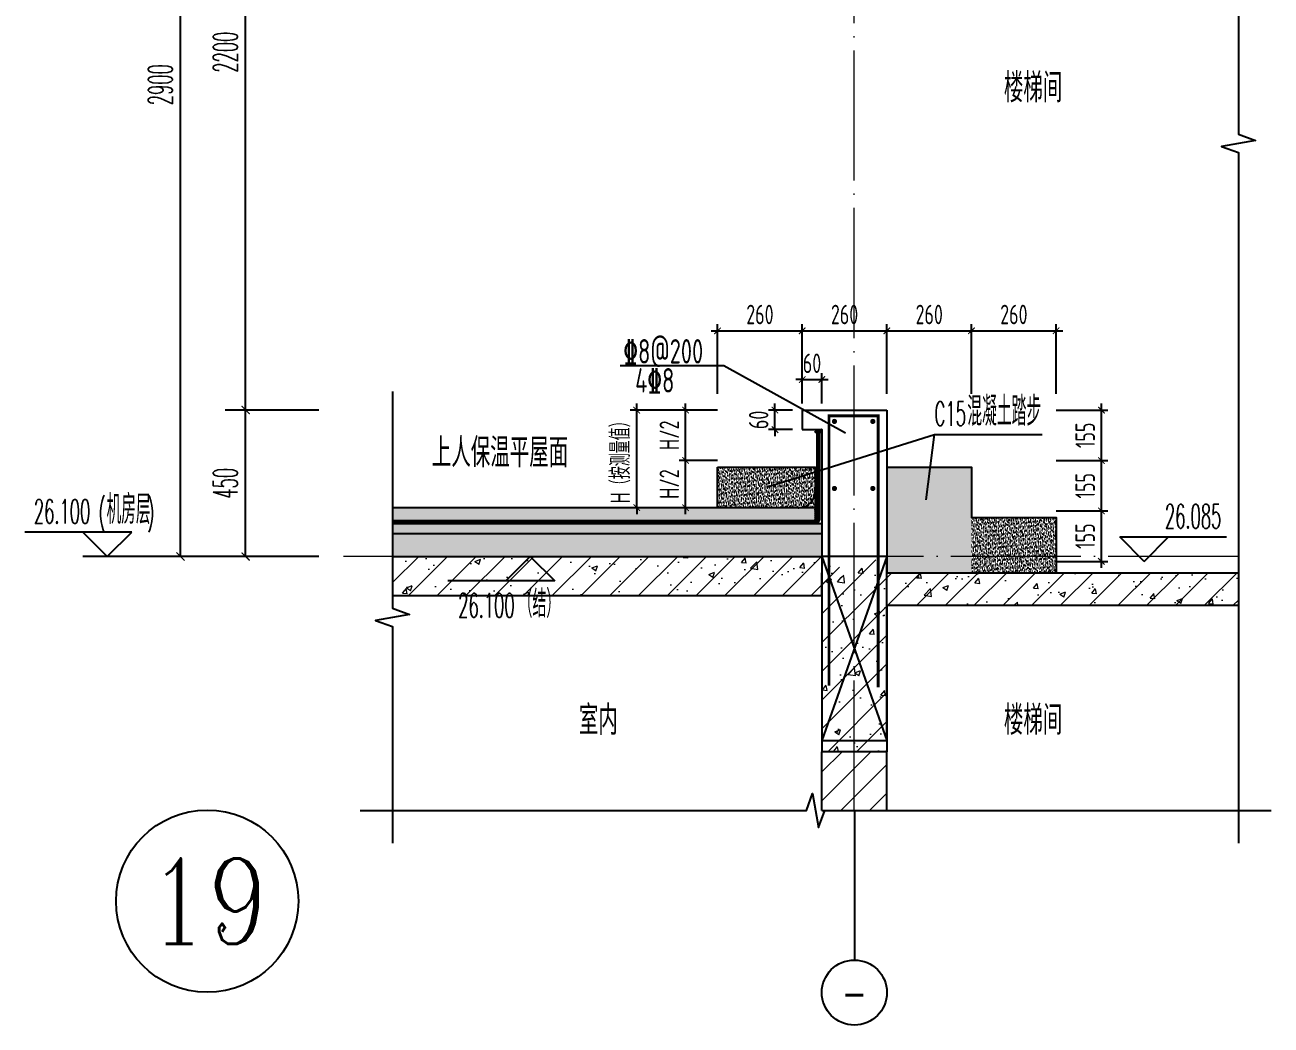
# Model space of a CAD drawing. Extents: x 826826 to 1642106, y -156213 to 399140.
# Drawn here: x 1630688 to 1634515, y 297834 to 300908 of the extents above; entities that cross this region are included whole.
import ezdxf
from ezdxf.enums import TextEntityAlignment as Align

# ---------------------------------------------------------------- set-up
doc = ezdxf.new("R2010")
doc.units = 0
doc.header["$LTSCALE"] = 1000
doc.linetypes.add('DASH', pattern=[0.35, 0.25, -0.1])
doc.linetypes.add('DOTE', pattern=[2.42, 2, -0.2, 0.02, -0.2])
doc.layers.get('0').update_dxf_attribs({"linetype": 'CONTINUOUS'})
doc.layers.get('DEFPOINTS').update_dxf_attribs({"linetype": 'CONTINUOUS'})
for name, color, linetype in [('3-屋面构造层', 157, 'CONTINUOUS'), ('AXIS', 3, 'CONTINUOUS'), ('AXIS_TEXT', 4, 'CONTINUOUS'), ('DIM', 2, 'CONTINUOUS'), ('DIM_ELEV', 3, 'CONTINUOUS'), ('DIM_IDEN', 67, 'CONTINUOUS'), ('DIM_SYMB', 3, 'CONTINUOUS'), ('PUB_DIM', 3, 'CONTINUOUS'), ('PUB_TEXT', 2, 'CONTINUOUS'), ('REIN', 6, 'CONTINUOUS'), ('S-大样-砼线', 7, 'CONTINUOUS'), ('S-引出线', 40, 'CONTINUOUS'), ('TEXT', 2, 'CONTINUOUS'), ('WALL', 5, 'CONTINUOUS'), ('立面-看线', 251, 'CONTINUOUS')]:
    doc.layers.add(name, color=color, linetype=linetype)
doc.layers.add('DOTE', color=251, linetype='DOTE', lineweight=9)
doc.layers.add('PUB_HATCH', color=8, linetype='CONTINUOUS', lineweight=9)
doc.styles.add('_TCH_AXIS', font='COMPLEX', dxfattribs={"bigfont": 'GBCBIG'})
doc.styles.add('_TCH_DIM', font='SIMPLEX.shx', dxfattribs={"width": 0.7, "bigfont": 'GBCBIG.shx'})
doc.styles.add('_TCH_DIM_T3', font='SIMPLEX.shx', dxfattribs={"width": 0.494118, "bigfont": 'GBCBIG.shx'})
doc.styles.add('COMPLEX', font='COMPLEX')
doc.styles.add('DIM_FONT_T3', font='SIMPLEX', dxfattribs={"width": 0.705882, "bigfont": 'GBCBIG'})
doc.styles.add('TSSD_DIMENSION', font='Tssdeng.shx', dxfattribs={"width": 0.7, "bigfont": 'tssdchn.shx'})
doc.styles.add('TSSD_REIN', font='tssdeng.shx', dxfattribs={"width": 0.7, "height": 300, "bigfont": 'tssdchn.shx'})
doc.dimstyles.new('_TCH_ARCH&&25', dxfattribs={"dimtxt": 74.375, "dimasz": 25, "dimexe": 62.5, "dimexo": 75, "dimgap": 25, "dimtad": 1, "dimdec": 0, "dimzin": 0, "dimdsep": 46, "dimtxsty": '_TCH_DIM_T3', "dimblk": 'ARCHTICK', "dimcen": 0.09, "dimclrt": 7, "dimazin": 0, "dimtfac": 1, "dimtdec": 0, "dimtix": 1, "dimtmove": 2, "dimatfit": 3, "dimldrblk": 'ARCHTICK', "dimfxl": 0, "dimtolj": 1, "dimtzin": 0, "dimarcsym": 0})
doc.dimstyles.new('TSSD_20_20', dxfattribs={"dimtxt": 60, "dimasz": 20, "dimexe": 20, "dimexo": 50, "dimgap": 20, "dimtad": 1, "dimdec": 0, "dimzin": 0, "dimdsep": 46, "dimtxsty": 'TSSD_DIMENSION', "dimblk": 'ARCHTICK', "dimblk1": 'ARCHTICK', "dimblk2": 'ARCHTICK', "dimcen": 0, "dimdle": 20, "dimclrt": 7, "dimadec": 0, "dimazin": 0, "dimtfac": 1, "dimtdec": 0, "dimtix": 1, "dimtmove": 2, "dimatfit": 3, "dimfxl": 0, "dimtolj": 1, "dimtzin": 0, "dimarcsym": 0})
pattern_1 = [(45, (689015.794, 456209.414), (-44.194174, 44.194174), []), (50, (689015.8, 456209.41), (179.315046, -15.688034), [18.75, -206.25]), (355, (689015.8, 456209.41), (-34.687833, 188.048033), [15, -165]), (100.4514, (689030.74, 456208.1), (144.627345, 172.359886), [15.935047, -175.285528]), (46.1842, (689015.8, 456259.41), (266.81026, -41.379754), [28.125, -309.375]), (96.6356, (689038.03, 456255.97), (233.665676, 243.52947), [23.90257, -262.92825]), (351.1842, (689015.8, 456259.41), (233.66549, 243.52965), [22.5, -247.5]), (21, (689040.8, 456246.91), (149.226763, -100.654723), [18.75, -206.25]), (326, (689040.8, 456246.91), (60.828833, 181.28751), [15, -165]), (71.4514, (689053.23, 456238.53), (210.055657, 80.632624), [15.935047, -175.285528]), (37.5, (689015.794, 456209.414), (3.039964, 83.2234635), [0, -163, 0, -167.5, 0, -165.625]), (7.5, (689015.79, 456209.41), (65.767384, 98.602928), [0, -95.5, 0, -159.25, 0, -63.125]), (327.5, (688960.044, 456209.414), (133.455609, -5.638718), [0, -62.5, 0, -195, 0, -258.75]), (317.5, (688935.04, 456209.41), (145.796542, 25.026246), [0, -81.25, 0, -129.5, 0, -183.75])]

# ---------------------------------------------------------------- blocks, each defined once
blk = doc.blocks.new('_ArchTick')
at = {"color": 0, "linetype": 'ByBlock', "const_width": 0.15}
blk.add_lwpolyline([(-0.5, -0.5), (0.5, 0.5)], dxfattribs=at)
blk = doc.blocks.new('*D1315')
at = {"layer": 'DEFPOINTS', "color": 0}
for p in [(1632566.7, 299724.5), (1632865.1, 299724.5), (1632865, 299424.5)]:
    blk.add_point(p, dxfattribs=at)
at = {"layer": 'DIM', "color": 0, "lineweight": -2}
for p, q in [((1632566.7, 299724.5), (1632566.7, 299744.5)), ((1632815.1, 299724.5), (1632546.7, 299724.5)), ((1632566.7, 299424.5), (1632566.7, 299724.5)), ((1632815, 299424.5), (1632546.7, 299424.6)), ((1632566.7, 299424.5), (1632566.7, 299404.5))]:
    blk.add_line(p, q, dxfattribs=at)
at = {"layer": 'DIM', "color": 0, "lineweight": -2, "xscale": 20, "yscale": 20, "zscale": 20}
for p, rotation in [((1632566.7, 299724.5), 269.991437467994), ((1632566.7, 299424.5), 89.99143746799402)]:
    blk.add_blockref('_ArchTick', p, dxfattribs=dict(at, rotation=rotation))
at = {"layer": 'DIM', "color": 7, "insert": (1632516.7, 299574.5), "char_height": 60, "attachment_point": 5, "rotation": 89.9914, "style": 'TSSD_DIMENSION'}
blk.add_mtext('\\A1;H（按测量值）', dxfattribs=at)
blk = doc.blocks.new('*D1316')
at = {"layer": 'DEFPOINTS', "color": 0}
for p in [(1632716.7, 299724.5), (1632865.1, 299724.5), (1632865, 299569.5)]:
    blk.add_point(p, dxfattribs=at)
at = {"layer": 'DIM', "color": 0, "lineweight": -2}
for p, q in [((1632716.7, 299549.5), (1632716.7, 299744.5)), ((1632815.1, 299724.5), (1632696.7, 299724.5)), ((1632815, 299569.5), (1632696.7, 299569.5))]:
    blk.add_line(p, q, dxfattribs=at)
at = {"layer": 'DIM', "color": 0, "lineweight": -2, "xscale": 20, "yscale": 20, "zscale": 20}
for p, rotation in [((1632716.7, 299724.5), 89.9914374680162), ((1632716.7, 299569.5), 269.9914374680162)]:
    blk.add_blockref('_ArchTick', p, dxfattribs=dict(at, rotation=rotation))
at = {"layer": 'DIM', "color": 7, "insert": (1632666.7, 299647), "char_height": 60, "attachment_point": 5, "rotation": 89.9914, "style": 'TSSD_DIMENSION'}
blk.add_mtext('\\A1;H/2', dxfattribs=at)
blk = doc.blocks.new('*D1317')
at = {"layer": 'DEFPOINTS', "color": 0}
for p in [(1632716.7, 299569.5), (1632865, 299569.5), (1632865, 299424.5)]:
    blk.add_point(p, dxfattribs=at)
at = {"layer": 'DIM', "color": 0, "lineweight": -2}
for p, q in [((1632716.7, 299404.5), (1632716.7, 299589.5)), ((1632815, 299569.5), (1632696.7, 299569.5)), ((1632815, 299424.5), (1632696.7, 299424.6))]:
    blk.add_line(p, q, dxfattribs=at)
at = {"layer": 'DIM', "color": 0, "lineweight": -2, "xscale": 20, "yscale": 20, "zscale": 20}
for p, rotation in [((1632716.7, 299569.5), 89.99143746794039), ((1632716.7, 299424.5), 269.9914374679404)]:
    blk.add_blockref('_ArchTick', p, dxfattribs=dict(at, rotation=rotation))
at = {"layer": 'DIM', "color": 7, "insert": (1632666.7, 299497), "char_height": 60, "attachment_point": 5, "rotation": 89.9914, "style": 'TSSD_DIMENSION'}
blk.add_mtext('\\A1;H/2', dxfattribs=at)
blk = doc.blocks.new('*D1318')
at = {"layer": 'DEFPOINTS', "color": 0}
for p in [(1633855, 299968.3), (1633595, 299724.5), (1633855, 299724.5)]:
    blk.add_point(p, dxfattribs=at)
at = {"layer": 'DIM', "color": 0, "lineweight": -2}
for p, q in [((1633575, 299968.3), (1633875, 299968.3)), ((1633595, 299774.5), (1633595, 299988.3)), ((1633855, 299774.5), (1633855, 299988.3))]:
    blk.add_line(p, q, dxfattribs=at)
at = {"layer": 'DIM', "color": 0, "lineweight": -2, "xscale": 20, "yscale": 20, "zscale": 20, "rotation": 180}
blk.add_blockref('_ArchTick', (1633595, 299968.3), dxfattribs=at)
at = {"layer": 'DIM', "color": 0, "lineweight": -2, "xscale": 20, "yscale": 20, "zscale": 20}
blk.add_blockref('_ArchTick', (1633855, 299968.3), dxfattribs=at)
at = {"layer": 'DIM', "color": 7, "insert": (1633725, 300018.3), "char_height": 60, "attachment_point": 5, "style": 'TSSD_DIMENSION'}
blk.add_mtext('\\A1;260', dxfattribs=at)
blk = doc.blocks.new('*D1319')
at = {"layer": 'DEFPOINTS', "color": 0}
for p in [(1633595, 299968.3), (1633335, 299724.5), (1633595, 299724.5)]:
    blk.add_point(p, dxfattribs=at)
at = {"layer": 'DIM', "color": 0, "lineweight": -2}
for p, q in [((1633315, 299968.3), (1633615, 299968.3)), ((1633335, 299774.5), (1633335, 299988.3)), ((1633595, 299774.5), (1633595, 299988.3))]:
    blk.add_line(p, q, dxfattribs=at)
at = {"layer": 'DIM', "color": 0, "lineweight": -2, "xscale": 20, "yscale": 20, "zscale": 20, "rotation": 180}
blk.add_blockref('_ArchTick', (1633335, 299968.3), dxfattribs=at)
at = {"layer": 'DIM', "color": 0, "lineweight": -2, "xscale": 20, "yscale": 20, "zscale": 20}
blk.add_blockref('_ArchTick', (1633595, 299968.3), dxfattribs=at)
at = {"layer": 'DIM', "color": 7, "insert": (1633465, 300018.3), "char_height": 60, "attachment_point": 5, "style": 'TSSD_DIMENSION'}
blk.add_mtext('\\A1;260', dxfattribs=at)
blk = doc.blocks.new('*D1320')
at = {"layer": 'DEFPOINTS', "color": 0}
for p in [(1633335, 299968.3), (1633075, 299724.5), (1633335, 299724.5)]:
    blk.add_point(p, dxfattribs=at)
at = {"layer": 'DIM', "color": 0, "lineweight": -2}
for p, q in [((1633055, 299968.3), (1633355, 299968.3)), ((1633075, 299774.5), (1633075, 299988.3)), ((1633335, 299774.5), (1633335, 299988.3))]:
    blk.add_line(p, q, dxfattribs=at)
at = {"layer": 'DIM', "color": 0, "lineweight": -2, "xscale": 20, "yscale": 20, "zscale": 20, "rotation": 180}
blk.add_blockref('_ArchTick', (1633075, 299968.3), dxfattribs=at)
at = {"layer": 'DIM', "color": 0, "lineweight": -2, "xscale": 20, "yscale": 20, "zscale": 20}
blk.add_blockref('_ArchTick', (1633335, 299968.3), dxfattribs=at)
at = {"layer": 'DIM', "color": 7, "insert": (1633205, 300018.3), "char_height": 60, "attachment_point": 5, "style": 'TSSD_DIMENSION'}
blk.add_mtext('\\A1;260', dxfattribs=at)
blk = doc.blocks.new('*D1321')
at = {"layer": 'DEFPOINTS', "color": 0}
for p in [(1633075, 299968.3), (1632815, 299724.5), (1633075, 299724.5)]:
    blk.add_point(p, dxfattribs=at)
at = {"layer": 'DIM', "color": 0, "lineweight": -2}
for p, q in [((1632795, 299968.3), (1633095, 299968.3)), ((1632815, 299774.5), (1632815, 299988.3)), ((1633075, 299774.5), (1633075, 299988.3))]:
    blk.add_line(p, q, dxfattribs=at)
at = {"layer": 'DIM', "color": 0, "lineweight": -2, "xscale": 20, "yscale": 20, "zscale": 20, "rotation": 180}
blk.add_blockref('_ArchTick', (1632815, 299968.3), dxfattribs=at)
at = {"layer": 'DIM', "color": 0, "lineweight": -2, "xscale": 20, "yscale": 20, "zscale": 20}
blk.add_blockref('_ArchTick', (1633075, 299968.3), dxfattribs=at)
at = {"layer": 'DIM', "color": 7, "insert": (1632945, 300018.3), "char_height": 60, "attachment_point": 5, "style": 'TSSD_DIMENSION'}
blk.add_mtext('\\A1;260', dxfattribs=at)
blk = doc.blocks.new('*D1322')
at = {"layer": 'DEFPOINTS', "color": 0}
for p in [(1633805.1, 299724.5), (1633994, 299724.5), (1633805.1, 299569.5)]:
    blk.add_point(p, dxfattribs=at)
at = {"layer": 'DIM', "color": 0, "lineweight": -2}
for p, q in [((1633994, 299549.5), (1633994, 299744.5)), ((1633855.1, 299724.5), (1634014, 299724.5)), ((1633855.1, 299569.5), (1634014, 299569.5))]:
    blk.add_line(p, q, dxfattribs=at)
at = {"layer": 'DIM', "color": 0, "lineweight": -2, "xscale": 20, "yscale": 20, "zscale": 20}
for p, rotation in [((1633994, 299724.5), 89.99143746800685), ((1633994, 299569.5), 269.9914374680069)]:
    blk.add_blockref('_ArchTick', p, dxfattribs=dict(at, rotation=rotation))
at = {"layer": 'DIM', "color": 7, "insert": (1633944, 299647), "char_height": 60, "attachment_point": 5, "rotation": 89.9914, "style": 'TSSD_DIMENSION'}
blk.add_mtext('\\A1;155', dxfattribs=at)
blk = doc.blocks.new('*D1323')
at = {"layer": 'DEFPOINTS', "color": 0}
for p in [(1633805.1, 299569.5), (1633994, 299569.5), (1633805, 299414.5)]:
    blk.add_point(p, dxfattribs=at)
at = {"layer": 'DIM', "color": 0, "lineweight": -2}
for p, q in [((1633993.9, 299394.5), (1633994, 299589.5)), ((1633855.1, 299569.5), (1634014, 299569.5)), ((1633855, 299414.5), (1634013.9, 299414.5))]:
    blk.add_line(p, q, dxfattribs=at)
at = {"layer": 'DIM', "color": 0, "lineweight": -2, "xscale": 20, "yscale": 20, "zscale": 20}
for p, rotation in [((1633994, 299569.5), 89.99143746792089), ((1633993.9, 299414.5), 269.9914374679208)]:
    blk.add_blockref('_ArchTick', p, dxfattribs=dict(at, rotation=rotation))
at = {"layer": 'DIM', "color": 7, "insert": (1633944, 299492), "char_height": 60, "attachment_point": 5, "rotation": 89.9914, "style": 'TSSD_DIMENSION'}
blk.add_mtext('\\A1;155', dxfattribs=at)
blk = doc.blocks.new('*D1324')
at = {"layer": 'DEFPOINTS', "color": 0}
for p in [(1633805, 299414.5), (1633993.9, 299414.5), (1633805, 299259.5)]:
    blk.add_point(p, dxfattribs=at)
at = {"layer": 'DIM', "color": 0, "lineweight": -2}
for p, q in [((1633993.9, 299239.5), (1633993.9, 299434.5)), ((1633855, 299414.5), (1634013.9, 299414.5)), ((1633855, 299259.5), (1634013.9, 299259.5))]:
    blk.add_line(p, q, dxfattribs=at)
at = {"layer": 'DIM', "color": 0, "lineweight": -2, "xscale": 20, "yscale": 20, "zscale": 20}
for p, rotation in [((1633993.9, 299414.5), 89.99143746796938), ((1633993.9, 299259.5), 269.9914374679694)]:
    blk.add_blockref('_ArchTick', p, dxfattribs=dict(at, rotation=rotation))
at = {"layer": 'DIM', "color": 7, "insert": (1633943.9, 299337), "char_height": 60, "attachment_point": 5, "rotation": 89.9914, "style": 'TSSD_DIMENSION'}
blk.add_mtext('\\A1;155', dxfattribs=at)
blk = doc.blocks.new('*D1327')
at = {"layer": 'DEFPOINTS', "color": 0}
for p in [(1632991.2, 299724.5), (1633095, 299724.5), (1633095, 299664.5)]:
    blk.add_point(p, dxfattribs=at)
at = {"layer": 'DIM', "color": 0, "lineweight": -2}
for p, q in [((1632991.2, 299724.5), (1632991.2, 299744.5)), ((1633045, 299724.5), (1632971.2, 299724.5)), ((1632991.2, 299664.5), (1632991.2, 299724.5)), ((1633045, 299664.5), (1632971.2, 299664.5)), ((1632991.2, 299664.5), (1632991.2, 299644.5))]:
    blk.add_line(p, q, dxfattribs=at)
at = {"layer": 'DIM', "color": 0, "lineweight": -2, "xscale": 20, "yscale": 20, "zscale": 20}
for p, rotation in [((1632991.2, 299724.5), 270), ((1632991.2, 299664.5), 90)]:
    blk.add_blockref('_ArchTick', p, dxfattribs=dict(at, rotation=rotation))
at = {"layer": 'DIM', "color": 7, "insert": (1632941.2, 299694.5), "char_height": 60, "attachment_point": 5, "rotation": 90, "style": 'TSSD_DIMENSION'}
blk.add_mtext('\\A1;60', dxfattribs=at)
blk = doc.blocks.new('*D1328')
at = {"layer": 'DEFPOINTS', "color": 0}
for p in [(1633135, 299818.3), (1633075, 299694.5), (1633135, 299694.5)]:
    blk.add_point(p, dxfattribs=at)
at = {"layer": 'DIM', "color": 0, "lineweight": -2}
for p, q in [((1633075, 299818.3), (1633055, 299818.3)), ((1633075, 299744.5), (1633075, 299838.3)), ((1633075, 299818.3), (1633135, 299818.3)), ((1633135, 299744.5), (1633135, 299838.3)), ((1633135, 299818.3), (1633155, 299818.3))]:
    blk.add_line(p, q, dxfattribs=at)
at = {"layer": 'DIM', "color": 0, "lineweight": -2, "xscale": 20, "yscale": 20, "zscale": 20}
blk.add_blockref('_ArchTick', (1633075, 299818.3), dxfattribs=at)
at = {"layer": 'DIM', "color": 0, "lineweight": -2, "xscale": 20, "yscale": 20, "zscale": 20, "rotation": 180}
blk.add_blockref('_ArchTick', (1633135, 299818.3), dxfattribs=at)
at = {"layer": 'DIM', "color": 7, "insert": (1633105, 299868.3), "char_height": 60, "attachment_point": 5, "style": 'TSSD_DIMENSION'}
blk.add_mtext('\\A1;60', dxfattribs=at)
blk = doc.blocks.new('*D1329')
at = {"layer": 'DEFPOINTS', "color": 0}
for p in [(1631365.5, 299724.5), (1631665.5, 299724.5), (1631665.5, 299274.5)]:
    blk.add_point(p, dxfattribs=at)
at = {"layer": 'PUB_DIM', "color": 0, "lineweight": -2}
for p, q in [((1631590.5, 299724.5), (1631303, 299724.5)), ((1631365.5, 299274.5), (1631365.5, 299724.5)), ((1631590.5, 299274.5), (1631303, 299274.5))]:
    blk.add_line(p, q, dxfattribs=at)
at = {"layer": 'PUB_DIM', "color": 0, "lineweight": -2, "xscale": 25, "yscale": 25, "zscale": 25}
for p, rotation in [((1631365.5, 299724.5), 90), ((1631365.5, 299274.5), 270)]:
    blk.add_blockref('_ArchTick', p, dxfattribs=dict(at, rotation=rotation))
at = {"layer": 'PUB_DIM', "color": 7, "insert": (1631303.4, 299499.5), "char_height": 74.38, "attachment_point": 5, "rotation": 90, "style": '_TCH_DIM_T3'}
blk.add_mtext('\\A1;450', dxfattribs=at)
blk = doc.blocks.new('*D1330')
at = {"layer": 'DEFPOINTS', "color": 0}
for p in [(1631365.5, 301924.5), (1631665.5, 301924.5), (1631665.5, 299724.5)]:
    blk.add_point(p, dxfattribs=at)
at = {"layer": 'PUB_DIM', "color": 0, "lineweight": -2}
for p, q in [((1631590.5, 301924.5), (1631303, 301924.5)), ((1631365.5, 299724.5), (1631365.5, 301924.5)), ((1631590.5, 299724.5), (1631303, 299724.5))]:
    blk.add_line(p, q, dxfattribs=at)
at = {"layer": 'PUB_DIM', "color": 0, "lineweight": -2, "xscale": 25, "yscale": 25, "zscale": 25}
for p, rotation in [((1631365.5, 301924.5), 90), ((1631365.5, 299724.5), 270)]:
    blk.add_blockref('_ArchTick', p, dxfattribs=dict(at, rotation=rotation))
at = {"layer": 'PUB_DIM', "color": 7, "insert": (1631303.4, 300824.5), "char_height": 74.38, "attachment_point": 5, "rotation": 90, "style": '_TCH_DIM_T3'}
blk.add_mtext('\\A1;2200', dxfattribs=at)
blk = doc.blocks.new('*D1333')
at = {"layer": 'DEFPOINTS', "color": 0}
for p in [(1631165.5, 302174.5), (1631665.5, 302174.5), (1631665.5, 299274.5)]:
    blk.add_point(p, dxfattribs=at)
at = {"layer": 'PUB_DIM', "color": 0, "lineweight": -2}
for p, q in [((1631590.5, 302174.5), (1631103, 302174.5)), ((1631165.5, 299274.5), (1631165.5, 302174.5)), ((1631590.5, 299274.5), (1631103, 299274.5))]:
    blk.add_line(p, q, dxfattribs=at)
at = {"layer": 'PUB_DIM', "color": 0, "lineweight": -2, "xscale": 25, "yscale": 25, "zscale": 25}
for p, rotation in [((1631165.5, 302174.5), 90), ((1631165.5, 299274.5), 270)]:
    blk.add_blockref('_ArchTick', p, dxfattribs=dict(at, rotation=rotation))
at = {"layer": 'PUB_DIM', "color": 7, "insert": (1631103.4, 300724.5), "char_height": 74.38, "attachment_point": 5, "rotation": 90, "style": '_TCH_DIM_T3'}
blk.add_mtext('\\A1;2900', dxfattribs=at)
blk = doc.blocks.new('_AXISO')
blk.add_circle((0, 0), 0.5)
at = {"layer": 'AXIS_TEXT', "style": 'COMPLEX', "width": 1.041667}
blk.add_attdef('A', text='', height=0.56, dxfattribs=at).set_placement((-0.25, -0.28), (0.25, -0.28), align=Align.FIT)
blk = doc.blocks.new('20210809.04175823')
at = {"layer": 'REIN', "const_width": 9}
blk.add_lwpolyline([(87795.5, 66684), (87795.5, 67513.4), (87946.6, 67513.4), (87946.6, 66678.4)], dxfattribs=at)
at = {"layer": 'REIN', "const_width": 8}
for points in [[(87808.2, 67496.1, 1), (87816.2, 67496.1, 1)], [(87926, 67496.1, 1), (87934, 67496.1, 1)], [(87808.2, 67290.1, 1), (87816.2, 67290.1, 1)], [(87926, 67290.1, 1), (87934, 67290.1, 1)]]:
    blk.add_lwpolyline(points, format="xyb", close=True, dxfattribs=at)
at = {"layer": 'S-大样-砼线'}
for p, q in [((87773.3, 67080.9), (87973.3, 66515.9)), ((87973.3, 67080.9), (87773.3, 66515.9))]:
    blk.add_line(p, q, dxfattribs=at)
blk.add_lwpolyline([(87973.3, 67080.9), (87773.3, 67080.9), (87773.3, 66515.9), (87973.3, 66515.9)], close=True, dxfattribs=at)
at = {"layer": 'S-引出线'}
blk.add_lwpolyline([(87846.2, 67460.1), (87472.9, 67667.2), (87154.5, 67667.2)], dxfattribs=at)
at = {"layer": 'TEXT', "style": 'TSSD_REIN', "width": 0.7}
for s, p in [('%%1328@200', (87164, 67674.1)), ('4%%1328', (87200.1, 67585))]:
    blk.add_text(s, height=75, rotation=0, dxfattribs=at).set_placement(p)

msp = doc.modelspace()

# ---------------------------------------------------------------- hatches: boundary and pattern name
at = {"layer": '3-屋面构造层'}
h = msp.add_hatch(dxfattribs=at)
h.set_pattern_fill('隔热材料01', color=256, scale=7.692308, style=0)
h.set_pattern_definition([(270, (-345775.064, -586624.9864), (3.846153863, -7e-16), [0.385980771, -3.460173092]), (270, (-345777.9453, -586624.9864), (3.846153863, -7e-16), [0.385980771, -3.460173092]), (90, (-345775.983, -586627.5963), (-3.846153863, 2e-16), [0.385980771, -3.460173092]), (90, (-345777.0263, -586627.5963), (-3.846153863, 2e-16), [0.385980771, -3.460173092]), (180, (-345774.5806, -586628.2144), (-5e-16, -3.846153863), [3.848019248, 0.0018653846]), (135, (-345775.6542, -586628.0214), (2e-16, 3.8461441747), [0.328307694, -5.110980792]), (116.56505, (-345772.0402, -586627.7893), (8.6793e-06, 3.8461487416), [0.215769232, -8.384500037]), (116.56505, (-345775.8864, -586627.7893), (8.6793e-06, 3.8461487416), [0.215769232, -8.384500037]), (153.43495, (-345771.422, -586628.2144), (-8.6793e-06, 3.8461487416), [0.431538463, -8.168730805]), (153.43495, (-345775.2682, -586628.2144), (-8.6793e-06, 3.8461487416), [0.431538463, -8.168730805]), (63.43495, (-345772.1367, -586627.2103), (-8.6793e-06, 3.8461487416), [2.054923086, -6.5453461826]), (63.43495, (-345775.9829, -586627.2103), (-8.6793e-06, 3.8461487416), [2.054923086, -6.5453461826]), (116.56505, (-345771.2177, -586624.9864), (8.6793e-06, 3.8461487416), [0.215769232, -8.384500037]), (116.56505, (-345775.0639, -586624.9864), (8.6793e-06, 3.8461487416), [0.215769232, -8.384500037]), (135, (-345775.1604, -586624.7934), (2e-16, 3.8461441747), [0.328307694, -5.110980792]), (153.43495, (-345771.5464, -586624.5612), (-8.6793e-06, 3.8461487416), [0.431538463, -8.168730805]), (153.43495, (-345775.3925, -586624.5612), (-8.6793e-06, 3.8461487416), [0.431538463, -8.168730805]), (45, (-345777.8488, -586624.7934), (2e-16, 3.8461441747), [0.328307694, -5.110980792]), (63.43495, (-345774.0992, -586624.9864), (-8.6793e-06, 3.8461487416), [0.215769232, -8.384500037]), (63.43495, (-345777.9453, -586624.9864), (-8.6793e-06, 3.8461487416), [0.215769232, -8.384500037]), (26.56505, (-345773.7705, -586624.5612), (8.6793e-06, 3.8461487416), [0.431538463, -8.168730805]), (26.56505, (-345777.6167, -586624.5612), (8.6793e-06, 3.8461487416), [0.431538463, -8.168730805]), (116.56505, (-345773.1802, -586627.2103), (8.6793e-06, 3.8461487416), [2.054923086, -6.5453461826]), (116.56505, (-345777.0263, -586627.2103), (8.6793e-06, 3.8461487416), [2.054923086, -6.5453461826]), (45, (-345777.355, -586628.0214), (2e-16, 3.8461441747), [0.328307694, -5.110980792]), (63.43495, (-345773.2767, -586627.7893), (-8.6793e-06, 3.8461487416), [0.215769232, -8.384500037]), (63.43495, (-345777.1228, -586627.7893), (-8.6793e-06, 3.8461487416), [0.215769232, -8.384500037]), (26.56505, (-345773.8948, -586628.2144), (8.6793e-06, 3.8461487416), [0.431538463, -8.168730805]), (26.56505, (-345777.741, -586628.2144), (8.6793e-06, 3.8461487416), [0.431538463, -8.168730805])])
edge = h.paths.add_edge_path()
edge.add_arc((1633124.25, 299655.29), 9.23, 90, 180, ccw=False)
edge.add_line((1633124.25, 299664.52), (1633135.02, 299664.52))
edge.add_line((1633135.02, 299664.52), (1633135.02, 299655.29))
edge.add_line((1633135.02, 299655.29), (1633115.02, 299655.29))
h = msp.add_hatch(dxfattribs=at)
h.set_pattern_fill('混凝土', color=256, scale=5, angle=-1.14576, style=0)
h.set_pattern_definition([(48.8542372, (-428536.548, -630716.847), (35.7930991, -3.8540962), [3.75, -41.25]), (353.8542372, (-428536.55, -630716.847), (-6.18413784, 37.7408106), [3, -33]), (99.3056372, (-428533.566, -630717.168), (29.6089874, 33.88669106), [3.1870095, -35.0571056]), (45.0384372, (-428536.35, -630706.85), (53.1858973, -9.3413237), [5.625, -61.875]), (95.4898372, (-428531.916, -630707.63), (47.6977146, 47.7616795), [4.7805144, -52.58565]), (350.0384372, (-428536.35, -630706.85), (47.6976773, 47.7617167), [4.5, -49.5]), (19.8542372, (-428531.4, -630709.45), (29.43684693, -20.72370726), [3.75, -41.25]), (324.8542372, (-428531.4, -630709.45), (12.88833923, 36.00698624), [3, -33]), (70.3056372, (-428528.946, -630711.176), (42.32519773, 15.28324586), [3.1870095, -35.0571056]), (36.35423716, (-428536.548, -630716.847), (0.9406985, 16.62920733), [0, -32.6, 0, -33.5, 0, -33.125]), (6.3542372, (-428536.548, -630716.847), (13.54517982, 19.45362572), [0, -19.1, 0, -31.85, 0, -12.625]), (326.35423716, (-428547.696, -630716.624), (26.66323482, -1.66123381), [0, -12.5, 0, -39, 0, -51.75]), (316.3542372, (-428552.695, -630716.524), (29.25356332, 4.4211788), [0, -16.25, 0, -25.9, 0, -36.75])])
h.paths.add_polyline_path([(1631816.74, 299384.52), (1631816.74, 299424.52), (1633115.02, 299424.52), (1633115.02, 299384.52)])
h = msp.add_hatch(dxfattribs=at)
h.set_pattern_fill('隔热材料03', color=256, scale=12.5, style=0)
h.set_pattern_definition([(113.578, (-846192.394, -212312.118), (-0.0086926214, 6.2699620763), [1.075, -0.5693125, 2.8375, -0.5693125, 1.075, -0.6825]), (66.42, (-846190.7568, -212312.118), (2.7277878508, 6.04248e-05), [1.075, -0.5693125, 2.840375, -0.5693125, 1.075, -0.6825]), (180, (-846190.757, -212312.118), (0, 6.25), [1.636625, -1.0910625]), (180, (-846192.121, -212306.493), (0, 6.25), [1.636625, -1.0910625]), (90, (-846190.325, -212311.129), (2.72775, 2e-16), [0.52175, -5.72825]), (90, (-846191.689, -212308.004), (2.72775, 2e-16), [0.52175, -5.72825]), (90, (-846192.825, -212311.129), (2.72775, 2e-16), [0.52175, -5.72825]), (90, (-846194.189, -212308.004), (2.72775, 2e-16), [0.52175, -5.72825])])
edge = h.paths.add_edge_path()
edge.add_line((1633121.27, 299424.52), (1633121.27, 299388.56))
edge.add_arc((1633115.02, 299388.56), 6.25, -90, 0, ccw=False)
edge.add_line((1633115.02, 299382.31), (1633115.02, 299424.52))
edge.add_line((1633115.02, 299424.52), (1633121.27, 299424.52))
h = msp.add_hatch(dxfattribs=at)
h.set_pattern_fill('焦渣矿渣', color=256, scale=4, angle=-1.14576, style=0)
h.set_pattern_definition([(358.85423716, (-428536.548, -630706.847), (8.27546507, 13.69326162), [1.6, -14.4]), (298.85423716, (-428536.548, -630706.847), (15.99644496, -0.32013217), [1.6, -14.4]), (238.85423716, (-428534.949, -630706.879), (7.72097989, -14.01339379), [1.6, -14.4]), (268.8542372, (-428530.15, -630706.975), (15.83683295, -8.3183365), [2.4, -11.456]), (268.8542372, (-428528.55, -630707.007), (15.83683295, -8.3183365), [2.4, -11.456]), (268.8542372, (-428526.95, -630707.039), (15.83683295, -8.3183365), [2.4, -11.456])])
h.paths.add_polyline_path([(1631816.74, 299344.52), (1631816.74, 299374.52), (1633135.01, 299374.52), (1633135.01, 299344.52)])
h = msp.add_hatch(dxfattribs=at)
h.set_pattern_fill('加气混凝土', color=256, scale=5, style=0)
h.set_pattern_definition([(0, (-428518.85, -630735.15), (30, 60), [0, -60]), (0, (-428553.95, -630743.25), (30, 60), [0, -60]), (0, (-428534.45, -630743.85), (30, 60), [0, -60]), (0, (-428513.15, -630726.15), (30, 60), [0, -60]), (0, (-428538.05, -630746.85), (30, 60), [0, -60]), (0, (-428507.15, -630688.35), (30, 60), [0, -60]), (0, (-428525.45, -630693.15), (30, 60), [0, -60]), (0, (-428515.85, -630700.65), (30, 60), [0, -60]), (0, (-428564.75, -630701.85), (30, 60), [0, -60]), (0, (-428535.35, -630704.55), (30, 60), [0, -60]), (0, (-428546.75, -630719.85), (30, 60), [0, -60]), (0, (-428546.15, -630742.35), (30, 60), [0, -60]), (0, (-428523.65, -630744.75), (30, 60), [0, -60]), (0, (-428507.15, -630718.35), (30, 60), [0, -60]), (0, (-428563.25, -630727.65), (30, 60), [0, -60]), (0, (-428558.15, -630717.45), (30, 60), [0, -60]), (0, (-428534.75, -630721.65), (30, 60), [0, -60]), (0, (-428543.15, -630730.35), (30, 60), [0, -60]), (0, (-428547.95, -630710.55), (30, 60), [0, -60]), (0, (-428540.45, -630688.05), (30, 60), [0, -60]), (0, (-428560.85, -630740.25), (30, 60), [0, -60]), (0, (-428527.85, -630700.35), (30, 60), [0, -60]), (0, (-428555.75, -630699.45), (30, 60), [0, -60]), (0, (-428560.55, -630691.65), (30, 60), [0, -60]), (130.601294, (-428510.834, -630707.1328), (-149.999998343, 180.000000787), [2.6341554, -1103.7111]), (18.4349488, (-428515.12, -630705.99), (149.999999447, 59.999999557), [2.710524, -376.76279]), (90, (-428515.12, -630708.56), (30, 60), [2.5714284, -117.428565]), (161.565051, (-428512.548, -630709.4185), (-150.000000755, 59.999995527), [2.710524, -376.76279]), (53.1301023, (-428512.548, -630709.418), (30.000000057, 59.99999997), [2.857143, -297.14285]), (135, (-428510.263, -630739.99), (-30.00000363, 59.99999594), [2.424366, -167.28126]), (45, (-428513.691, -630739.99), (29.9999998, 59.99999976), [2.424366, -167.28126]), (135, (-428511.977, -630741.704), (-30.00000363, 59.99999594), [2.424366, -167.28126]), (45, (-428511.977, -630741.704), (29.9999998, 59.99999976), [2.424366, -167.28126]), (116.565051, (-428539.12, -630699.704), (-5.2e-06, 119.9999967), [3.1943826, -63.88765]), (180, (-428540.55, -630696.85), (-30, 60), [3.4285716, -56.571425]), (63.4349488, (-428545.405, -630699.704), (3e-07, 119.9999994), [3.1943826, -63.88765]), (116.565051, (-428543.977, -630702.56), (-5.2e-06, 119.9999967), [3.1943826, -63.88765]), (0, (-428543.977, -630702.56), (30, 60), [3.4285716, -56.571425]), (63.4349488, (-428540.55, -630702.56), (3e-07, 119.9999994), [3.1943826, -63.88765]), (107.102728, (-428516.5483, -630719.99), (-89.9999965592, 300.000000484), [3.8861346, -1628.29025]), (143.972626, (-428517.691, -630716.2756), (-569.999992774, 419.999999525), [3.8861346, -812.202]), (180, (-428520.834, -630713.99), (-30, 60), [3.7142856, -56.28571]), (36.0273733, (-428527.691, -630716.2756), (569.999995788, 419.999995472), [3.8861346, -812.202]), (71.5650511, (-428528.834, -630719.704), (90.000000462, 299.999999483), [3.6140316, -375.85928]), (107.102728, (-428527.6911, -630723.4185), (-89.9999965592, 300.000000484), [3.8861346, -1628.29025]), (143.972626, (-428524.5483, -630725.704), (-569.999992774, 419.999999525), [3.8861346, -812.202]), (0, (-428524.55, -630725.704), (30, 60), [3.7142856, -56.28571]), (36.0273733, (-428520.834, -630725.704), (569.999995788, 419.999995472), [3.8861346, -812.202]), (71.5650511, (-428517.691, -630723.4185), (90.000000462, 299.999999483), [3.6140316, -375.85928]), (150.255118, (-428515.977, -630691.99), (-90.000000213, 59.999999257), [2.303502, -481.43196]), (90, (-428517.977, -630693.133), (30, 60), [2.2857144, -117.714275]), (29.7448813, (-428517.977, -630693.133), (90.000000053, 59.99999972), [2.303502, -481.43196]), (116.565051, (-428529.977, -630734.56), (-5.2e-06, 119.9999967), [3.1943826, -63.88765]), (168.690067, (-428531.4054, -630731.704), (-270.0000002, 59.999998494), [2.9137254, -608.96855]), (41.1859251, (-428536.5483, -630733.1328), (749.999995456, 659.999994229), [3.0371844, -1272.5802]), (90, (-428536.548, -630735.99), (30, 60), [2.857143, -117.14285]), (138.814074, (-428534.2626, -630737.99), (-749.999986669, 660.0000042036), [3.0371844, -1272.5802]), (16.6992442, (-428534.2626, -630737.99), (989.9999925516, 299.9999968578), [2.982945, -1249.85375]), (60.9453959, (-428531.4054, -630737.1328), (29.9999999204, 59.9999994693), [2.9416086, -1232.53395]), (109.983106, (-428555.1197, -630709.4185), (-150.000000565, 419.9999988885), [3.3442002, -1401.21975]), (155.556045, (-428556.2626, -630706.2756), (-390.0000014866, 179.9999962603), [3.4522986, -1446.51315]), (24.4439547, (-428562.5483, -630706.2756), (390.0000001945, 179.9999991342), [3.4522986, -1446.51315]), (70.0168934, (-428563.6911, -630709.4185), (150.0000004522, 419.999998958), [3.3442002, -1401.21975]), (109.983106, (-428562.5483, -630712.5613), (-150.000000565, 419.9999988885), [3.3442002, -1401.21975]), (160.016893, (-428559.4054, -630713.704), (-150.000000088, 59.999997267), [3.3442002, -698.93775]), (19.9831065, (-428559.4054, -630713.704), (149.999999176, 59.999999905), [3.3442002, -698.93775]), (70.0168934, (-428556.2626, -630712.5613), (150.0000004522, 419.999998958), [3.3442002, -1401.21975]), (122.005383, (-428532.834, -630714.847), (-30.000004026, 59.999996937), [2.6954232, -563.3434]), (18.4349488, (-428536.834, -630713.4185), (149.999999447, 59.999999557), [2.710524, -376.76279]), (90, (-428536.834, -630715.99), (30, 60), [2.5714284, -117.428565]), (161.565051, (-428534.263, -630716.847), (-150.000000755, 59.999995527), [2.710524, -376.76279]), (54.4623222, (-428534.2626, -630716.847), (209.9999996957, 299.9999995506), [2.457807, -1029.82115]), (116.565051, (-428550.26, -630729.42), (-5.2e-06, 119.9999967), [3.1943826, -63.88765]), (180, (-428551.69, -630726.56), (-30, 60), [3.142857, -56.85714]), (59.0362434, (-428556.5483, -630729.4185), (30.000000098, 59.999999709), [3.3319728, -696.3822]), (120.963756, (-428554.834, -630732.2756), (-30.0000041, 59.999997245), [3.3319728, -696.3822]), (0, (-428554.834, -630732.276), (30, 60), [3.142857, -56.85714]), (63.4349488, (-428551.69, -630732.276), (3e-07, 119.9999994), [3.1943826, -63.88765])])
h.paths.add_polyline_path([(1633135.02, 299274.52), (1631816.74, 299274.52), (1631816.74, 299304.52), (1633135.02, 299304.52)])
at = {"layer": 'PUB_HATCH'}
h = msp.add_hatch(dxfattribs=at)
h.set_pattern_fill('钢筋混凝土', color=256, scale=25, style=0)
h.set_pattern_definition(pattern_1)
h.paths.add_polyline_path([(1631816.74, 299154.52), (1633135.02, 299154.52), (1633201.68, 299234.52), (1633135.02, 299274.52), (1631816.74, 299274.52)])
h = msp.add_hatch(dxfattribs=at)
h.set_pattern_fill('钢筋混凝土', color=256, scale=25, style=0)
h.set_pattern_definition(pattern_1)
h.paths.add_polyline_path([(1633201.68, 299234.52), (1633135.02, 299154.52), (1633135.02, 299224.52), (1633268.35, 299191.19), (1633335.02, 299224.52), (1633335.02, 299274.52)])
h = msp.add_hatch(dxfattribs=at)
h.set_pattern_fill('钢筋混凝土', color=256, scale=25, style=0)
h.set_pattern_definition(pattern_1)
h.paths.add_polyline_path([(1633268.35, 299191.19), (1633135.02, 299224.52), (1633135.02, 298674.52), (1633335.02, 298674.52), (1633335.02, 299124.52)])
h = msp.add_hatch(dxfattribs=at)
h.set_pattern_fill('钢筋混凝土', color=256, scale=25, style=0)
h.set_pattern_definition(pattern_1)
h.paths.add_polyline_path([(1633268.35, 299191.19), (1633335.02, 299124.52), (1634415.02, 299124.52), (1634415.02, 299224.52), (1633335.02, 299224.52)])
h = msp.add_hatch(dxfattribs=at)
h.set_pattern_fill('普通砖', color=256, scale=25, style=0)
h.set_pattern_definition([(45, (689015.794, 456254.29), (-44.1941915, 44.1941915), [])])
h.paths.add_polyline_path([(1633335.02, 298493.76), (1633335.02, 298674.52), (1633135.02, 298674.52), (1633135.02, 298493.76)])
at = {"layer": '立面-看线'}
h = msp.add_hatch(dxfattribs=at)
h.set_pattern_fill('碎沙', color=256, scale=4)
h.set_pattern_definition([(37.5, (831761.778, -85887.434), (-0.32000626, 9.78826475), [0, -7.7216, 0, -8.636, 0, -8.255]), (7.5, (831761.778, -85887.434), (8.99046566, 14.33650201), [0, -4.1656, 0, -6.9596, 0, -2.667]), (327.5, (831755.53, -85887.434), (15.819847405, 0.02874369), [0, -2.54, 0, -9.144, 0, -11.938]), (317.5, (831755.53, -85887.434), (15.27112905, 4.45858647), [0, -1.27, 0, -5.9944, 0, -6.858])])
h.paths.add_polyline_path([(1633115.02, 299424.52), (1633115.02, 299549.53), (1632815.02, 299549.53), (1632815.02, 299424.52)])
h = msp.add_hatch(dxfattribs=at)
h.set_pattern_fill('碎沙', color=256, scale=4)
h.set_pattern_definition([(37.5, (832201.778, -85809.767), (-0.32000626, 9.78826475), [0, -7.7216, 0, -8.636, 0, -8.255]), (7.5, (832201.778, -85809.767), (8.99046566, 14.33650201), [0, -4.1656, 0, -6.9596, 0, -2.667]), (327.5, (832195.53, -85809.767), (15.819847405, 0.02874369), [0, -2.54, 0, -9.144, 0, -11.938]), (317.5, (832195.53, -85809.767), (15.27112905, 4.45858647), [0, -1.27, 0, -5.9944, 0, -6.858])])
edge = h.paths.add_edge_path()
edge.add_line((1633595.02, 299224.52), (1633595.02, 299549.52))
edge.add_line((1633595.02, 299549.52), (1633335.02, 299549.52))
edge.add_line((1633335.02, 299549.52), (1633335.02, 299224.52))
edge.add_line((1633335.02, 299224.52), (1633555.02, 299224.52))
h = msp.add_hatch(dxfattribs=at)
h.set_pattern_fill('碎沙', color=256, scale=4)
h.set_pattern_definition([(37.5, (832541.778, -86049.1005), (-0.32000626, 9.78826475), [0, -7.7216, 0, -8.636, 0, -8.255]), (7.5, (832541.778, -86049.1), (8.99046566, 14.33650201), [0, -4.1656, 0, -6.9596, 0, -2.667]), (327.5, (832535.53, -86049.1005), (15.819847405, 0.02874369), [0, -2.54, 0, -9.144, 0, -11.938]), (317.5, (832535.53, -86049.1), (15.27112905, 4.45858647), [0, -1.27, 0, -5.9944, 0, -6.858])])
edge = h.paths.add_edge_path()
edge.add_line((1633855.02, 299224.52), (1633855.02, 299394.52))
edge.add_line((1633855.02, 299394.52), (1633595.02, 299394.52))
edge.add_line((1633595.02, 299377.85), (1633595.02, 299224.52))
edge.add_line((1633595.02, 299224.52), (1633855.02, 299224.52))
h = msp.add_hatch(dxfattribs=at)
h.set_pattern_fill('HONEY', color=256, scale=7)
h.set_pattern_definition([(0, (-1145437.822, -1002249.114), (16.66875, 9.623705), [11.1125, -22.225]), (120, (-1145437.822, -1002249.114), (-16.66874801, 9.62370845), [11.1125, -22.225]), (60, (-1145437.822, -1002249.114), (1.99e-06, 19.24741345), [-22.225, 11.1125])])
h.paths.add_polyline_path([(1633135.02, 299304.52), (1631816.74, 299304.52), (1631816.74, 299344.52), (1633135.02, 299344.52)])

# ---------------------------------------------------------------- linework, layer by layer
at = {"layer": '3-屋面构造层'}
for p, q in [((1633121.27, 299424.52), (1631816.74, 299424.52)), ((1633115.02, 299424.52), (1633115.02, 299382.31)), ((1633115.03, 299384.52), (1631816.74, 299384.52)), ((1633135.01, 299374.52), (1631816.74, 299374.52)), ((1633135.01, 299344.52), (1631816.74, 299344.52))]:
    msp.add_line(p, q, dxfattribs=at)
at = {"layer": '3-屋面构造层', "color": 251, "linetype": 'DASH', "ltscale": 0.05, "const_width": 2.5}
msp.add_lwpolyline([(1633000.02, 299377.31), (1633115.02, 299377.31, 0.4142136), (1633126.27, 299388.56), (1633126.27, 299655.29)], format="xyb", dxfattribs=at)
at = {"layer": '3-屋面构造层', "color": 251}
for points in [[(1633000.02, 299379.81), (1633115.02, 299379.81, 0.4142136), (1633123.77, 299388.56), (1633123.77, 299655.29)], [(1633000.02, 299382.31), (1633115.02, 299382.31, 0.4142136), (1633121.27, 299388.56), (1633121.27, 299655.29)], [(1633000.02, 299378.56), (1633115.02, 299378.56, 0.4142136), (1633125.02, 299388.56), (1633125.02, 299655.29), (1633127.52, 299655.29), (1633127.52, 299388.56, -0.4142136), (1633115.02, 299376.06), (1633000.02, 299376.06)]]:
    msp.add_lwpolyline(points, format="xyb", dxfattribs=at)
at = {"layer": '3-屋面构造层', "ltscale": 0.8}
msp.add_lwpolyline([(1633115.02, 299655.29, -0.4142136), (1633124.25, 299664.52), (1633135.02, 299664.52), (1633135.02, 299655.29), (1633115.02, 299655.29)], format="xyb", dxfattribs=at)
at = {"layer": '3-屋面构造层', "color": 251, "linetype": 'DASH', "ltscale": 0.05, "const_width": 2.5}
for points in [[(1632986.12, 299377.31), (1631816.74, 299377.31)], [(1633000.02, 299381.06), (1632986.12, 299377.31)]]:
    msp.add_lwpolyline(points, dxfattribs=at)
at = {"layer": '3-屋面构造层', "color": 251}
for points in [[(1632986.12, 299378.56), (1631816.74, 299378.56)], [(1631816.74, 299376.06), (1632986.12, 299376.06)], [(1632999.46, 299382.18), (1632985.56, 299378.43)], [(1632986.68, 299376.2), (1633000.58, 299379.95)]]:
    msp.add_lwpolyline(points, dxfattribs=at)
at = {"layer": '3-屋面构造层'}
msp.add_arc((1633065.02, 299474.52), 50, 270, 360, dxfattribs=at)
at = {"layer": 'AXIS'}
msp.add_line((1633235.04, 298493.76), (1633235.04, 298034.37), dxfattribs=at)
at = {"layer": 'AXIS', "color": 6}
msp.add_circle((1631247.56, 298215.15), 280, dxfattribs=at)
at = {"layer": 'DIM_ELEV'}
for p, q in [((1631015.54, 299349.52), (1630687.54, 299349.52)), ((1630940.54, 299274.52), (1630865.54, 299349.52)), ((1630940.54, 299274.52), (1631015.54, 299349.52)), ((1631365.54, 299274.52), (1630865.54, 299274.52))]:
    msp.add_line(p, q, dxfattribs=at)
at = {"layer": 'DIM_ELEV', "color": 3}
for p, q in [((1634125.41, 299259.52), (1634050.41, 299334.52)), ((1634050.41, 299334.52), (1634378.41, 299334.52)), ((1634125.41, 299259.52), (1634200.41, 299334.52)), ((1632239.86, 299274.52), (1632164.86, 299199.52)), ((1632239.86, 299274.52), (1632314.86, 299199.52)), ((1632314.86, 299199.52), (1631986.86, 299199.52))]:
    msp.add_line(p, q, dxfattribs=at)
at = {"layer": 'DIM_IDEN'}
for p, q in [((1632965.73, 299487.64), (1633481.26, 299649.94)), ((1633455.53, 299448.63), (1633481.26, 299649.94)), ((1633481.26, 299649.94), (1633811.86, 299649.94))]:
    msp.add_line(p, q, dxfattribs=at)
at = {"layer": 'DIM_SYMB'}
for points in [[(1634415.02, 302694.63), (1634415.02, 300572.32), (1634467.52, 300553.21), (1634362.52, 300534.7), (1634415.02, 300516.07), (1634415.02, 298393.76)], [(1631816.74, 299781.78), (1631816.74, 299115.89), (1631869.24, 299096.78), (1631764.24, 299078.27), (1631816.74, 299059.64), (1631816.74, 298393.76)], [(1631716.74, 298493.76), (1633087.75, 298493.76), (1633106.86, 298546.26), (1633125.38, 298441.26), (1633144, 298493.76), (1634515.02, 298493.76)]]:
    msp.add_lwpolyline(points, dxfattribs=at)
at = {"layer": 'DOTE', "color": 1, "linetype": 'DOTE', "ltscale": 0.2}
for p, q in [((1633235.02, 298493.76), (1633235.02, 303274.52)), ((1634415.02, 299274.52), (1631665.54, 299274.52))]:
    msp.add_line(p, q, dxfattribs=at)
at = {"layer": 'WALL'}
for p, q in [((1633075.02, 299724.52), (1633335.02, 299724.52)), ((1633075.02, 299724.52), (1633075.02, 299664.52)), ((1633335.02, 299724.52), (1633335.02, 299274.52)), ((1633075.02, 299664.52), (1633135.02, 299664.52)), ((1633135.02, 299664.52), (1633135.02, 299274.52)), ((1631816.74, 299274.52), (1633135.02, 299274.52)), ((1631816.74, 299274.52), (1631816.74, 299154.52)), ((1633335.02, 299274.52), (1633335.02, 299224.52)), ((1633135.02, 299154.52), (1633135.02, 299224.52)), ((1633135.02, 299224.52), (1633135.02, 298674.52)), ((1633335.02, 299224.52), (1634415.02, 299224.52)), ((1634415.02, 299224.52), (1634415.02, 299124.52)), ((1631816.74, 299154.52), (1633135.02, 299154.52)), ((1633335.02, 299124.52), (1634415.02, 299124.52)), ((1633335.02, 299124.52), (1633335.02, 298674.52)), ((1633135.02, 298493.76), (1633135.02, 298674.52)), ((1633335.02, 298674.52), (1633135.02, 298674.52)), ((1633335.02, 298493.76), (1633335.02, 298674.52)), ((1633135.02, 298493.76), (1633335.02, 298493.76))]:
    msp.add_line(p, q, dxfattribs=at)
msp.add_lwpolyline([(1632815.02, 299549.53), (1633115.02, 299549.53), (1633115.02, 299424.52), (1632815.02, 299424.52)], close=True, dxfattribs=at)
msp.add_lwpolyline([(1633335.02, 299549.52), (1633595.02, 299549.52), (1633595.02, 299394.52), (1633855.02, 299394.52), (1633855.02, 299224.52)], dxfattribs=at)

# ---------------------------------------------------------------- block references
at = {"layer": 'AXIS'}
ref = msp.add_blockref('_AXISO', (1633235.04, 297934.37), dxfattribs=dict(at, xscale=200, yscale=200, zscale=200))
ref.add_attrib('A', '-', dxfattribs={"layer": 'AXIS_TEXT', "height": 116.49, "style": '_TCH_AXIS', "width": 0.777778}).set_placement((1633196.21, 297876.12), (1633273.87, 297876.12), align=Align.FIT)
at = {"layer": 'REIN'}
msp.add_blockref('20210809.04175823', (1545361.73, 232193.57), dxfattribs=at)

# ---------------------------------------------------------------- texts
at = {"layer": 'AXIS_TEXT', "color": 6, "style": '_TCH_AXIS'}
msp.add_text('19', height=262.756, dxfattribs=at).set_placement((1631066.14, 298083.77), (1631428.99, 298083.77), align=Align.FIT)
at = {"layer": 'DIM_ELEV', "color": 7, "style": '_TCH_DIM'}
for s, height, width, p in [('26.100', 74.375, 0.494118, (1632018.37, 299086.99)), ('（结）', 84.397, 0.7, (1632203.87, 299086.99))]:
    msp.add_text(s, height=height, dxfattribs=dict(at, width=width)).set_placement(p)
at = {"layer": 'PUB_TEXT'}
for s, height, style, width, p in [('楼梯间', 90, 'TSSD_REIN', 0.7, (1633694.26, 300670.14)), ('混凝土踏步', 89.362, 'DIM_FONT_T3', 0.705882, (1633581.91, 299676.19)), ('C15', 74.375, 'DIM_FONT_T3', 0.49827, (1633481.33, 299676.19)), ('上人保温平屋面', 90, 'TSSD_REIN', 0.7, (1631937.22, 299548.86)), ('(', 74.38, '_TCH_DIM', 0.494118, (1630913.79, 299374.54)), ('机房层', 89.362, '_TCH_DIM', 0.7, (1630938.29, 299374.54)), (')', 74.38, '_TCH_DIM', 0.494118, (1631063.4, 299374.54)), ('26.100', 74.375, '_TCH_DIM', 0.494118, (1630715.04, 299375.77)), ('室内', 90, 'TSSD_REIN', 0.7, (1632388.88, 298726.53)), ('楼梯间', 90, 'TSSD_REIN', 0.7, (1633694.26, 298726.53))]:
    msp.add_text(s, height=height, dxfattribs=dict(at, style=style, width=width)).set_placement(p)
at = {"layer": 'PUB_TEXT', "color": 3, "style": '_TCH_DIM', "width": 0.494118}
msp.add_text('26.085', height=74.375, dxfattribs=at).set_placement((1634188.91, 299360.77))

# ---------------------------------------------------------------- dimensions: what is measured, and where the dimension line sits
at = {"layer": 'DIM'}
for p1, p2, distance, picture, middle in [((1632815.02, 299724.52), (1633075.02, 299724.52), 243.82, '*D1321', (1632945.02, 300018.34)), ((1633075.02, 299724.52), (1633335.02, 299724.52), 243.82, '*D1320', (1633205.02, 300018.34)), ((1633335.02, 299724.52), (1633595.02, 299724.52), 243.82, '*D1319', (1633465.02, 300018.34)), ((1633595.02, 299724.52), (1633855.02, 299724.52), 243.82, '*D1318', (1633725.02, 300018.34)), ((1633075.02, 299694.52), (1633135.02, 299694.52), 123.82, '*D1328', (1633105.02, 299868.34)), ((1633095.02, 299664.52), (1633095.02, 299724.52), 103.82, '*D1327', (1632941.2, 299694.52)), ((1633805.06, 299569.52), (1633805.09, 299724.52), -188.9, '*D1322', (1633943.97, 299647)), ((1633805.04, 299414.52), (1633805.06, 299569.52), -188.9, '*D1323', (1633943.95, 299492)), ((1633805.02, 299259.52), (1633805.04, 299414.52), -188.9, '*D1324', (1633943.93, 299337))]:
    dim = msp.add_aligned_dim(p1=p1, p2=p2, distance=distance, dimstyle='TSSD_20_20', dxfattribs=at)
    dim.commit()
    dim.dimension.update_dxf_attribs({"geometry": picture, "text_midpoint": middle})
for p1, p2, distance, text, picture, middle in [((1632865.02, 299424.5), (1632865.06, 299724.49), 298.35, 'H（按测量值）', '*D1315', (1632516.69, 299574.55)), ((1632865.04, 299569.48), (1632865.06, 299724.49), 148.35, 'H/2', '*D1316', (1632666.7, 299647.02)), ((1632865.02, 299424.53), (1632865.04, 299569.48), 148.35, 'H/2', '*D1317', (1632666.68, 299497.03))]:
    dim = msp.add_aligned_dim(p1=p1, p2=p2, distance=distance, text=text, dimstyle='TSSD_20_20', dxfattribs=at)
    dim.commit()
    dim.dimension.update_dxf_attribs({"geometry": picture, "text_midpoint": middle})
at = {"layer": 'PUB_DIM'}
for p1, p2, distance, picture, middle in [((1631665.54, 299274.52), (1631665.54, 302174.52), 500, '*D1333', (1631103.36, 300724.52)), ((1631665.54, 299724.52), (1631665.54, 301924.52), 300, '*D1330', (1631303.36, 300824.52)), ((1631665.54, 299274.52), (1631665.54, 299724.52), 300, '*D1329', (1631303.36, 299499.52))]:
    dim = msp.add_aligned_dim(p1=p1, p2=p2, distance=distance, dimstyle='_TCH_ARCH&&25', dxfattribs=at)
    dim.commit()
    dim.dimension.update_dxf_attribs({"geometry": picture, "text_midpoint": middle})

doc.saveas('drawing.dxf')
